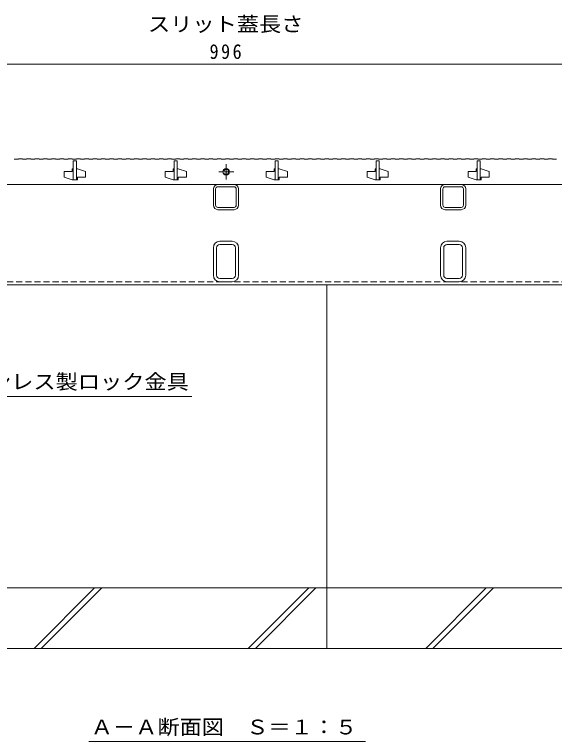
# Model space of a CAD drawing. Units: millimetres at full size, sheet at 1:5; details may follow other scales. Extents: x -1763 to 1942, y -1329 to 1372.
# Drawn here: x -972 to -437, y -1062 to -342 of the extents above; entities that cross this region are included whole.
import ezdxf
from ezdxf.enums import TextEntityAlignment as Align

# ---------------------------------------------------------------- set-up
doc = ezdxf.new("R2010")
doc.units = ezdxf.units.MM
doc.header["$LTSCALE"] = 5
doc.linetypes.add('CHAIN2', pattern=[12, 9, -1, 1, -1])
doc.linetypes.add('DASHED1', pattern=[1.8, 1.2, -0.6])
for name, color, linetype, lineweight in [('4-0_OUTLINE-0', 7, 'Continuous', 9), ('4-2_A_避難通路', 3, 'Continuous', 9), ('4-4_0108_天井情報・�', 7, 'Continuous', 9), ('4-5_0055_アルミ建具_', 7, 'Continuous', 9), ('4-F_10ﾎﾞﾙﾄ__1', 6, 'Continuous', 9)]:
    doc.layers.add(name, color=color, linetype=linetype, lineweight=lineweight)
doc.styles.add('ＭＳ ゴシック', font='')
doc.styles.get('ＭＳ ゴシック').set_extended_font_data('MS Gothic')

msp = doc.modelspace()

# ---------------------------------------------------------------- linework, layer by layer
at = {"layer": '4-0_OUTLINE-0'}
for p, q in [((-754.1, -510.469), (-770.1, -510.469)), ((-529.1, -510.469), (-545.1, -510.469)), ((-774.6, -530.969), (-774.6, -514.969)), ((-772.3, -530.969), (-772.3, -514.969)), ((-754.1, -512.769), (-770.1, -512.769)), ((-751.9, -514.969), (-751.9, -530.969)), ((-749.6, -514.969), (-749.6, -530.969)), ((-549.6, -530.969), (-549.6, -514.969)), ((-547.3, -530.969), (-547.3, -514.969)), ((-529.1, -512.769), (-545.1, -512.769)), ((-526.9, -514.969), (-526.9, -530.969)), ((-524.6, -514.969), (-524.6, -530.969)), ((-754.1, -533.169), (-770.1, -533.169)), ((-754.1, -535.469), (-770.1, -535.469)), ((-529.1, -533.169), (-545.1, -533.169)), ((-529.1, -535.469), (-545.1, -535.469)), ((-756, -566.769), (-768.2, -566.769)), ((-531, -566.769), (-543.2, -566.769)), ((-774.6, -600.369), (-774.6, -573.169)), ((-771.4, -600.369), (-771.4, -573.169)), ((-756, -569.969), (-768.2, -569.969)), ((-752.8, -600.369), (-752.8, -573.169)), ((-749.6, -573.169), (-749.6, -600.369)), ((-549.6, -600.369), (-549.6, -573.169)), ((-546.4, -600.369), (-546.4, -573.169)), ((-531, -569.969), (-543.2, -569.969)), ((-527.8, -600.369), (-527.8, -573.169)), ((-524.6, -573.169), (-524.6, -600.369)), ((-768.2, -603.569), (-756, -603.569)), ((-543.2, -603.569), (-531, -603.569)), ((-261.791, -609.969), (-1261.791, -609.969)), ((-756, -606.769), (-768.2, -606.769)), ((-531, -606.769), (-543.2, -606.769))]:
    msp.add_line(p, q, dxfattribs=at)
at = {"layer": '4-0_OUTLINE-0', "linetype": 'DASHED1'}
msp.add_line((-261.791, -606.769), (-1261.791, -606.769), dxfattribs=at)
at = {"layer": '4-0_OUTLINE-0'}
for centre, radius, start, end in [((-770.1, -514.969), 4.5, 90, 180), ((-754.1, -514.969), 4.5, 0, 90), ((-545.1, -514.969), 4.5, 90, 180), ((-529.1, -514.969), 4.5, 0, 90), ((-770.1, -514.969), 2.2, 90, 180), ((-754.1, -514.969), 2.2, 0, 90), ((-545.1, -514.969), 2.2, 90, 180), ((-529.1, -514.969), 2.2, 0, 90), ((-770.1, -530.969), 4.5, 180, 270), ((-770.1, -530.969), 2.2, 180, 270), ((-754.1, -530.969), 2.2, 270, 0), ((-754.1, -530.969), 4.5, 270, 0), ((-545.1, -530.969), 4.5, 180, 270), ((-545.1, -530.969), 2.2, 180, 270), ((-529.1, -530.969), 2.2, 270, 0), ((-529.1, -530.969), 4.5, 270, 0), ((-768.2, -573.169), 6.4, 90, 180), ((-756, -573.169), 6.4, 0, 90), ((-543.2, -573.169), 6.4, 90, 180), ((-531, -573.169), 6.4, 0, 90), ((-768.2, -573.169), 3.2, 90, 180), ((-756, -573.169), 3.2, 0, 90), ((-543.2, -573.169), 3.2, 90, 180), ((-531, -573.169), 3.2, 0, 90), ((-768.2, -600.369), 6.4, 180, 270), ((-768.2, -600.369), 3.2, 180, 270), ((-756, -600.369), 3.2, 270, 0), ((-756, -600.369), 6.4, 270, 0), ((-543.2, -600.369), 6.4, 180, 270), ((-543.2, -600.369), 3.2, 180, 270), ((-531, -600.369), 3.2, 270, 0), ((-531, -600.369), 6.4, 270, 0)]:
    msp.add_arc(centre, radius, start, end, dxfattribs=at)
at = {"layer": '4-2_A_避難通路'}
for p, q in [((-971.791, -485.469), (-967.691, -485.469)), ((-967.691, -484.969), (-967.691, -485.469)), ((-967.691, -484.969), (-963.591, -484.969)), ((-963.591, -484.969), (-963.591, -485.469)), ((-963.591, -485.469), (-959.491, -485.469)), ((-959.491, -484.969), (-959.491, -485.469)), ((-959.491, -484.969), (-955.391, -484.969)), ((-955.391, -484.969), (-955.391, -485.469)), ((-955.391, -485.469), (-951.291, -485.469)), ((-951.291, -484.969), (-951.291, -485.469)), ((-951.291, -484.969), (-947.191, -484.969)), ((-947.191, -484.969), (-947.191, -485.469)), ((-947.191, -485.469), (-943.091, -485.469)), ((-943.091, -484.969), (-943.091, -485.469)), ((-943.091, -484.969), (-938.991, -484.969)), ((-938.991, -484.969), (-938.991, -485.469)), ((-938.991, -485.469), (-934.891, -485.469)), ((-934.891, -484.969), (-934.891, -485.469)), ((-934.891, -484.969), (-930.791, -484.969)), ((-930.791, -484.969), (-930.791, -485.469)), ((-930.791, -485.469), (-926.691, -485.469)), ((-926.691, -484.969), (-926.691, -485.469)), ((-926.691, -484.969), (-922.591, -484.969)), ((-922.591, -484.969), (-922.591, -485.469)), ((-922.591, -485.469), (-918.491, -485.469)), ((-918.491, -484.969), (-918.491, -485.469)), ((-918.491, -484.969), (-914.391, -484.969)), ((-914.391, -484.969), (-914.391, -485.469)), ((-914.391, -485.469), (-910.291, -485.469)), ((-913.291, -486.969), (-913.291, -505.969)), ((-910.291, -484.969), (-910.291, -485.469)), ((-910.291, -484.969), (-906.191, -484.969)), ((-906.191, -484.969), (-906.191, -485.469)), ((-906.191, -485.469), (-902.091, -485.469)), ((-902.091, -484.969), (-902.091, -485.469)), ((-902.091, -484.969), (-897.991, -484.969)), ((-897.991, -484.969), (-897.991, -485.469)), ((-897.991, -485.469), (-893.891, -485.469)), ((-893.891, -484.969), (-893.891, -485.469)), ((-893.891, -484.969), (-889.791, -484.969)), ((-889.791, -484.969), (-889.791, -485.469)), ((-889.791, -485.469), (-885.691, -485.469)), ((-885.691, -484.969), (-885.691, -485.469)), ((-885.691, -484.969), (-881.591, -484.969)), ((-881.591, -484.969), (-881.591, -485.469)), ((-881.591, -485.469), (-877.491, -485.469)), ((-877.491, -484.969), (-877.491, -485.469)), ((-877.491, -484.969), (-873.391, -484.969)), ((-873.391, -484.969), (-873.391, -485.469)), ((-873.391, -485.469), (-869.291, -485.469)), ((-869.291, -484.969), (-869.291, -485.469)), ((-869.291, -484.969), (-865.191, -484.969)), ((-865.191, -484.969), (-865.191, -485.469)), ((-865.191, -485.469), (-861.091, -485.469)), ((-861.091, -484.969), (-861.091, -485.469)), ((-861.091, -484.969), (-856.991, -484.969)), ((-856.991, -484.969), (-856.991, -485.469)), ((-856.991, -485.469), (-852.891, -485.469)), ((-852.891, -484.969), (-852.891, -485.469)), ((-852.891, -484.969), (-848.791, -484.969)), ((-848.791, -484.969), (-848.791, -485.469)), ((-848.791, -485.469), (-844.691, -485.469)), ((-844.691, -484.969), (-844.691, -485.469)), ((-844.691, -484.969), (-840.591, -484.969)), ((-840.591, -484.969), (-840.591, -485.469)), ((-840.591, -485.469), (-836.491, -485.469)), ((-836.491, -484.969), (-836.491, -485.469)), ((-836.491, -484.969), (-832.391, -484.969)), ((-832.391, -484.969), (-832.391, -485.469)), ((-832.391, -485.469), (-828.291, -485.469)), ((-828.291, -484.969), (-828.291, -485.469)), ((-828.291, -484.969), (-824.191, -484.969)), ((-824.191, -484.969), (-824.191, -485.469)), ((-824.191, -485.469), (-820.091, -485.469)), ((-820.091, -484.969), (-820.091, -485.469)), ((-820.091, -484.969), (-815.991, -484.969)), ((-815.991, -484.969), (-815.991, -485.469)), ((-815.991, -485.469), (-811.891, -485.469)), ((-813.291, -486.969), (-813.291, -505.969)), ((-811.891, -484.969), (-811.891, -485.469)), ((-811.891, -484.969), (-807.791, -484.969)), ((-807.791, -484.969), (-807.791, -485.469)), ((-807.791, -485.469), (-803.691, -485.469)), ((-803.691, -484.969), (-803.691, -485.469)), ((-803.691, -484.969), (-799.591, -484.969)), ((-799.591, -484.969), (-799.591, -485.469)), ((-799.591, -485.469), (-795.491, -485.469)), ((-795.491, -484.969), (-795.491, -485.469)), ((-795.491, -484.969), (-791.391, -484.969)), ((-791.391, -484.969), (-791.391, -485.469)), ((-791.391, -485.469), (-787.291, -485.469)), ((-787.291, -484.969), (-787.291, -485.469)), ((-787.291, -484.969), (-783.191, -484.969)), ((-783.191, -484.969), (-783.191, -485.469)), ((-783.191, -485.469), (-779.091, -485.469)), ((-779.091, -484.969), (-779.091, -485.469)), ((-779.091, -484.969), (-774.991, -484.969)), ((-774.991, -484.969), (-774.991, -485.469)), ((-774.991, -485.469), (-770.891, -485.469)), ((-770.891, -484.969), (-770.891, -485.469)), ((-770.891, -484.969), (-766.791, -484.969)), ((-766.791, -484.969), (-766.791, -485.469)), ((-766.791, -485.469), (-762.691, -485.469)), ((-762.691, -484.969), (-762.691, -485.469)), ((-762.691, -484.969), (-758.591, -484.969)), ((-758.591, -484.969), (-758.591, -485.469)), ((-758.591, -485.469), (-754.491, -485.469)), ((-754.491, -484.969), (-754.491, -485.469)), ((-754.491, -484.969), (-750.391, -484.969)), ((-750.391, -484.969), (-750.391, -485.469)), ((-750.391, -485.469), (-746.291, -485.469)), ((-746.291, -484.969), (-746.291, -485.469)), ((-746.291, -484.969), (-742.191, -484.969)), ((-742.191, -484.969), (-742.191, -485.469)), ((-742.191, -485.469), (-738.091, -485.469)), ((-738.091, -484.969), (-738.091, -485.469)), ((-738.091, -484.969), (-733.991, -484.969)), ((-733.991, -484.969), (-733.991, -485.469)), ((-733.991, -485.469), (-729.891, -485.469)), ((-729.891, -484.969), (-729.891, -485.469)), ((-729.891, -484.969), (-725.791, -484.969)), ((-725.791, -484.969), (-725.791, -485.469)), ((-725.791, -485.469), (-721.691, -485.469)), ((-721.691, -484.969), (-721.691, -485.469)), ((-721.691, -484.969), (-717.591, -484.969)), ((-717.591, -484.969), (-717.591, -485.469)), ((-717.591, -485.469), (-713.491, -485.469)), ((-713.491, -484.969), (-713.491, -485.469)), ((-713.491, -484.969), (-709.391, -484.969)), ((-713.291, -486.969), (-713.291, -505.969)), ((-710.291, -486.969), (-713.291, -486.969)), ((-710.291, -486.969), (-710.291, -505.969)), ((-709.391, -484.969), (-709.391, -485.469)), ((-709.391, -485.469), (-705.291, -485.469)), ((-705.291, -484.969), (-705.291, -485.469)), ((-705.291, -484.969), (-701.191, -484.969)), ((-701.191, -484.969), (-701.191, -485.469)), ((-701.191, -485.469), (-697.091, -485.469)), ((-697.091, -484.969), (-697.091, -485.469)), ((-697.091, -484.969), (-692.991, -484.969)), ((-692.991, -484.969), (-692.991, -485.469)), ((-692.991, -485.469), (-688.891, -485.469)), ((-688.891, -484.969), (-688.891, -485.469)), ((-688.891, -484.969), (-684.791, -484.969)), ((-684.791, -484.969), (-684.791, -485.469)), ((-684.791, -485.469), (-680.691, -485.469)), ((-680.691, -484.969), (-680.691, -485.469)), ((-680.691, -484.969), (-676.591, -484.969)), ((-676.591, -484.969), (-676.591, -485.469)), ((-676.591, -485.469), (-672.491, -485.469)), ((-672.491, -484.969), (-672.491, -485.469)), ((-672.491, -484.969), (-668.391, -484.969)), ((-668.391, -484.969), (-668.391, -485.469)), ((-668.391, -485.469), (-664.291, -485.469)), ((-664.291, -484.969), (-664.291, -485.469)), ((-664.291, -484.969), (-660.191, -484.969)), ((-660.191, -484.969), (-660.191, -485.469)), ((-660.191, -485.469), (-656.091, -485.469)), ((-656.091, -484.969), (-656.091, -485.469)), ((-656.091, -484.969), (-651.991, -484.969)), ((-651.991, -484.969), (-651.991, -485.469)), ((-651.991, -485.469), (-647.891, -485.469)), ((-647.891, -484.969), (-647.891, -485.469)), ((-647.891, -484.969), (-643.791, -484.969)), ((-643.791, -484.969), (-643.791, -485.469)), ((-643.791, -485.469), (-639.691, -485.469)), ((-639.691, -484.969), (-639.691, -485.469)), ((-639.691, -484.969), (-635.591, -484.969)), ((-635.591, -484.969), (-635.591, -485.469)), ((-635.591, -485.469), (-631.491, -485.469)), ((-631.491, -484.969), (-631.491, -485.469)), ((-631.491, -484.969), (-627.391, -484.969)), ((-627.391, -484.969), (-627.391, -485.469)), ((-627.391, -485.469), (-623.291, -485.469)), ((-623.291, -484.969), (-623.291, -485.469)), ((-623.291, -484.969), (-619.191, -484.969)), ((-619.191, -484.969), (-619.191, -485.469)), ((-619.191, -485.469), (-615.091, -485.469)), ((-615.091, -484.969), (-615.091, -485.469)), ((-615.091, -484.969), (-610.991, -484.969)), ((-613.291, -486.969), (-613.291, -505.969)), ((-610.291, -486.969), (-613.291, -486.969)), ((-610.991, -484.969), (-610.991, -485.469)), ((-610.991, -485.469), (-606.891, -485.469)), ((-610.291, -486.969), (-610.291, -505.969)), ((-606.891, -484.969), (-606.891, -485.469)), ((-606.891, -484.969), (-602.791, -484.969)), ((-602.791, -484.969), (-602.791, -485.469)), ((-602.791, -485.469), (-598.691, -485.469)), ((-598.691, -484.969), (-598.691, -485.469)), ((-598.691, -484.969), (-594.591, -484.969)), ((-594.591, -484.969), (-594.591, -485.469)), ((-594.591, -485.469), (-590.491, -485.469)), ((-590.491, -484.969), (-590.491, -485.469)), ((-590.491, -484.969), (-586.391, -484.969)), ((-586.391, -484.969), (-586.391, -485.469)), ((-586.391, -485.469), (-582.291, -485.469)), ((-582.291, -484.969), (-582.291, -485.469)), ((-582.291, -484.969), (-578.191, -484.969)), ((-578.191, -484.969), (-578.191, -485.469)), ((-578.191, -485.469), (-574.091, -485.469)), ((-574.091, -484.969), (-574.091, -485.469)), ((-574.091, -484.969), (-569.991, -484.969)), ((-569.991, -484.969), (-569.991, -485.469)), ((-569.991, -485.469), (-565.891, -485.469)), ((-565.891, -484.969), (-565.891, -485.469)), ((-565.891, -484.969), (-561.791, -484.969)), ((-561.791, -484.969), (-561.791, -485.469)), ((-561.791, -485.469), (-557.691, -485.469)), ((-557.691, -484.969), (-557.691, -485.469)), ((-557.691, -484.969), (-553.591, -484.969)), ((-553.591, -484.969), (-553.591, -485.469)), ((-553.591, -485.469), (-549.491, -485.469)), ((-549.491, -484.969), (-549.491, -485.469)), ((-549.491, -484.969), (-545.391, -484.969)), ((-545.391, -484.969), (-545.391, -485.469)), ((-545.391, -485.469), (-541.291, -485.469)), ((-541.291, -484.969), (-541.291, -485.469)), ((-541.291, -484.969), (-537.191, -484.969)), ((-537.191, -484.969), (-537.191, -485.469)), ((-537.191, -485.469), (-533.091, -485.469)), ((-533.091, -484.969), (-533.091, -485.469)), ((-533.091, -484.969), (-528.991, -484.969)), ((-528.991, -484.969), (-528.991, -485.469)), ((-528.991, -485.469), (-524.891, -485.469)), ((-524.891, -484.969), (-524.891, -485.469)), ((-524.891, -484.969), (-520.791, -484.969)), ((-520.791, -484.969), (-520.791, -485.469)), ((-520.791, -485.469), (-516.691, -485.469)), ((-516.691, -484.969), (-516.691, -485.469)), ((-516.691, -484.969), (-512.591, -484.969)), ((-513.291, -486.969), (-513.291, -505.969)), ((-512.591, -484.969), (-512.591, -485.469)), ((-512.591, -485.469), (-508.491, -485.469)), ((-508.491, -484.969), (-508.491, -485.469)), ((-508.491, -484.969), (-504.391, -484.969)), ((-504.391, -484.969), (-504.391, -485.469)), ((-504.391, -485.469), (-500.291, -485.469)), ((-500.291, -484.969), (-500.291, -485.469)), ((-500.291, -484.969), (-496.191, -484.969)), ((-496.191, -484.969), (-496.191, -485.469)), ((-496.191, -485.469), (-492.091, -485.469)), ((-492.091, -484.969), (-492.091, -485.469)), ((-492.091, -484.969), (-487.991, -484.969)), ((-487.991, -484.969), (-487.991, -485.469)), ((-487.991, -485.469), (-483.891, -485.469)), ((-483.891, -484.969), (-483.891, -485.469)), ((-483.891, -484.969), (-479.791, -484.969)), ((-479.791, -484.969), (-479.791, -485.469)), ((-479.791, -485.469), (-475.691, -485.469)), ((-475.691, -484.969), (-475.691, -485.469)), ((-475.691, -484.969), (-471.591, -484.969)), ((-471.591, -484.969), (-471.591, -485.469)), ((-471.591, -485.469), (-467.491, -485.469)), ((-467.491, -484.969), (-467.491, -485.469)), ((-467.491, -484.969), (-463.391, -484.969)), ((-463.391, -484.969), (-463.391, -485.469)), ((-463.391, -485.469), (-459.291, -485.469)), ((-459.291, -484.969), (-459.291, -485.469)), ((-459.291, -484.969), (-455.191, -484.969)), ((-455.191, -484.969), (-455.191, -485.469)), ((-455.191, -485.469), (-451.091, -485.469)), ((-451.091, -484.969), (-451.091, -485.469)), ((-451.091, -484.969), (-446.991, -484.969)), ((-446.991, -484.969), (-446.991, -485.469)), ((-446.991, -485.469), (-442.891, -485.469)), ((-442.891, -484.969), (-442.891, -485.469)), ((-442.891, -484.969), (-438.791, -484.969)), ((-438.791, -484.969), (-438.791, -485.469)), ((-438.791, -485.469), (-434.691, -485.469)), ((-914.291, -494.969), (-914.291, -497.719)), ((-913.291, -494.969), (-914.291, -494.969)), ((-909.291, -494.969), (-910.291, -494.969)), ((-909.291, -494.969), (-901.291, -497.719)), ((-814.291, -494.969), (-814.291, -497.719)), ((-813.291, -494.969), (-814.291, -494.969)), ((-809.291, -494.969), (-810.291, -494.969)), ((-809.291, -494.969), (-801.291, -497.719)), ((-714.291, -494.969), (-714.291, -497.719)), ((-713.291, -494.969), (-714.291, -494.969)), ((-709.291, -494.969), (-710.291, -494.969)), ((-709.291, -494.969), (-701.291, -497.719)), ((-614.291, -494.969), (-614.291, -497.719)), ((-613.291, -494.969), (-614.291, -494.969)), ((-609.291, -494.969), (-610.291, -494.969)), ((-609.291, -494.969), (-601.291, -497.719)), ((-514.291, -494.969), (-514.291, -497.719)), ((-513.291, -494.969), (-514.291, -494.969)), ((-509.291, -494.969), (-510.291, -494.969)), ((-509.291, -494.969), (-501.291, -497.719)), ((-922.291, -497.719), (-922.291, -503.219)), ((-922.291, -497.719), (-914.291, -497.719)), ((-922.291, -503.219), (-914.291, -505.969)), ((-909.291, -503.219), (-909.291, -505.969)), ((-909.291, -503.219), (-901.291, -503.219)), ((-901.291, -497.719), (-901.291, -503.219)), ((-822.291, -497.719), (-822.291, -503.219)), ((-822.291, -497.719), (-814.291, -497.719)), ((-822.291, -503.219), (-814.291, -505.969)), ((-809.291, -503.219), (-809.291, -505.969)), ((-809.291, -503.219), (-801.291, -503.219)), ((-801.291, -497.719), (-801.291, -503.219)), ((-722.291, -497.719), (-722.291, -503.219)), ((-722.291, -497.719), (-714.291, -497.719)), ((-722.291, -503.219), (-714.291, -505.969)), ((-709.291, -503.219), (-709.291, -505.969)), ((-709.291, -503.219), (-701.291, -503.219)), ((-701.291, -497.719), (-701.291, -503.219)), ((-622.291, -497.719), (-622.291, -503.219)), ((-622.291, -497.719), (-614.291, -497.719)), ((-622.291, -503.219), (-614.291, -505.969)), ((-609.291, -503.219), (-609.291, -505.969)), ((-609.291, -503.219), (-601.291, -503.219)), ((-601.291, -497.719), (-601.291, -503.219)), ((-522.291, -497.719), (-522.291, -503.219)), ((-522.291, -497.719), (-514.291, -497.719)), ((-522.291, -503.219), (-514.291, -505.969)), ((-509.291, -503.219), (-509.291, -505.969)), ((-509.291, -503.219), (-501.291, -503.219)), ((-501.291, -497.719), (-501.291, -503.219)), ((-1256.791, -510.469), (-266.791, -510.469)), ((-909.291, -505.969), (-914.291, -505.969)), ((-809.291, -505.969), (-814.291, -505.969)), ((-709.291, -505.969), (-714.291, -505.969)), ((-609.291, -505.969), (-614.291, -505.969)), ((-509.291, -505.969), (-514.291, -505.969))]:
    msp.add_line(p, q, dxfattribs=at)
at = {"layer": '4-2_A_避難通路', "linetype": 'CHAIN2'}
for p, q in [((-761.791, -490.469), (-761.791, -505.469)), ((-769.291, -497.969), (-754.291, -497.969))]:
    msp.add_line(p, q, dxfattribs=at)
at = {"layer": '4-2_A_避難通路'}
for points in [[(-913.291, -486.969), (-910.291, -486.969), (-910.291, -505.969)], [(-813.291, -486.969), (-810.291, -486.969), (-810.291, -505.969)], [(-513.291, -486.969), (-510.291, -486.969), (-510.291, -505.969)]]:
    msp.add_lwpolyline(points, dxfattribs=at)
msp.add_circle((-761.791, -497.969), 3.25, dxfattribs=at)
at = {"layer": '4-2_A_避難通路', "linetype": 'DASHED1'}
msp.add_circle((-761.791, -497.969), 2.5, dxfattribs=at)
at = {"layer": '4-4_0108_天井情報・�'}
msp.add_line((-1259.791, -391.399), (-263.791, -391.399), dxfattribs=at)
at = {"layer": '4-5_0055_アルミ建具_'}
for p, q in [((-795.805, -720.611), (-1046.148, -720.611)), ((-897.776, -1062.167), (-623.859, -1062.167))]:
    msp.add_line(p, q, dxfattribs=at)
at = {"layer": '4-F_10ﾎﾞﾙﾄ__1'}
for p, q in [((-662.1, -609.969), (-662.1, -969.969)), ((-71.905, -909.969), (-1451.555, -909.969)), ((-952.156, -969.969), (-892.156, -909.969)), ((-945.085, -969.969), (-885.085, -909.969)), ((-740.024, -969.969), (-680.024, -909.969)), ((-732.953, -969.969), (-672.953, -909.969)), ((-564.288, -969.969), (-504.288, -909.969)), ((-557.217, -969.969), (-497.217, -909.969)), ((-1261.791, -969.969), (-662.1, -969.969)), ((-662.1, -969.969), (-71.905, -969.969))]:
    msp.add_line(p, q, dxfattribs=at)

# ---------------------------------------------------------------- texts
at = {"layer": '4-4_0108_天井情報・�', "color": 2, "style": 'ＭＳ ゴシック', "width": 1.1}
msp.add_text('スリット蓋長さ', height=14.66, dxfattribs=at).set_placement((-839.32, -363.39), align=Align.BOTTOM_LEFT)
at = {"layer": '4-4_0108_天井情報・�', "color": 2, "insert": (-778.35, -386.399), "char_height": 14.66, "attachment_point": 7, "style": 'ＭＳ ゴシック'}
msp.add_mtext('\\T1.27;\\W0.9;996', dxfattribs=at)
at = {"layer": '4-5_0055_アルミ建具_', "color": 2, "style": 'ＭＳ ゴシック', "width": 1.1}
for s, p in [('ステンレス製ロック金具', (-1040.805, -717.611)), ('Ａ－Ａ断面図\u3000Ｓ＝１：５', (-896.004, -1059.585))]:
    msp.add_text(s, height=14.66, dxfattribs=at).set_placement(p, align=Align.BOTTOM_LEFT)

doc.saveas('drawing.dxf')
